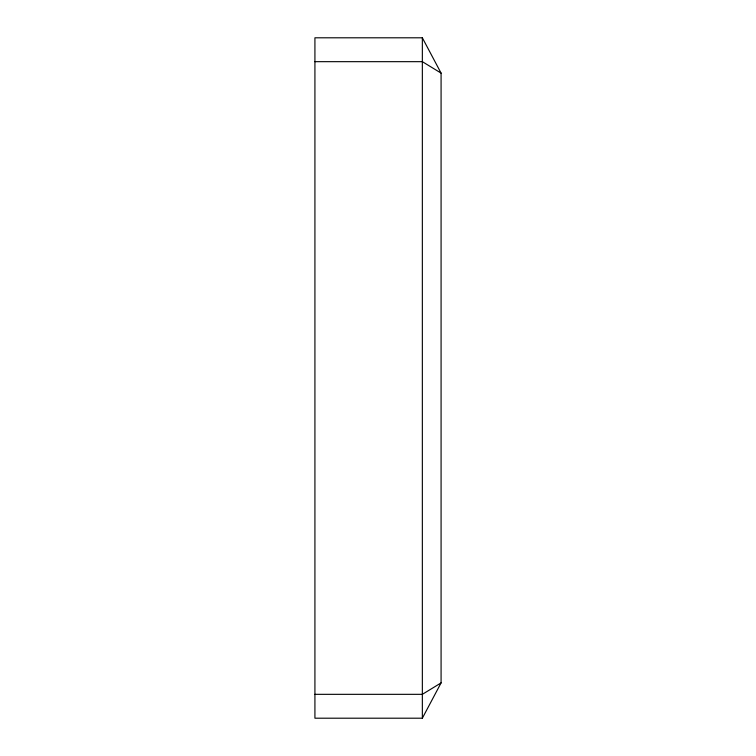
<?xml version="1.0" encoding="UTF-8"?>
<svg xmlns="http://www.w3.org/2000/svg" width="756" height="756" viewBox="0 0 756 756"><rect width="100%" height="100%" fill="white"/><g stroke="black" fill="none" stroke-linecap="round" stroke-linejoin="round"><path stroke-width="1.13" d="M422.349 718.2L441.079 682.895L441.079 73.105L422.349 37.8L314.921 37.8L314.921 718.2L422.349 718.2L422.349 37.8M441.079 682.895L422.349 694.329L314.921 694.329M314.921 61.671L422.349 61.671L441.079 73.105"/></g></svg>
